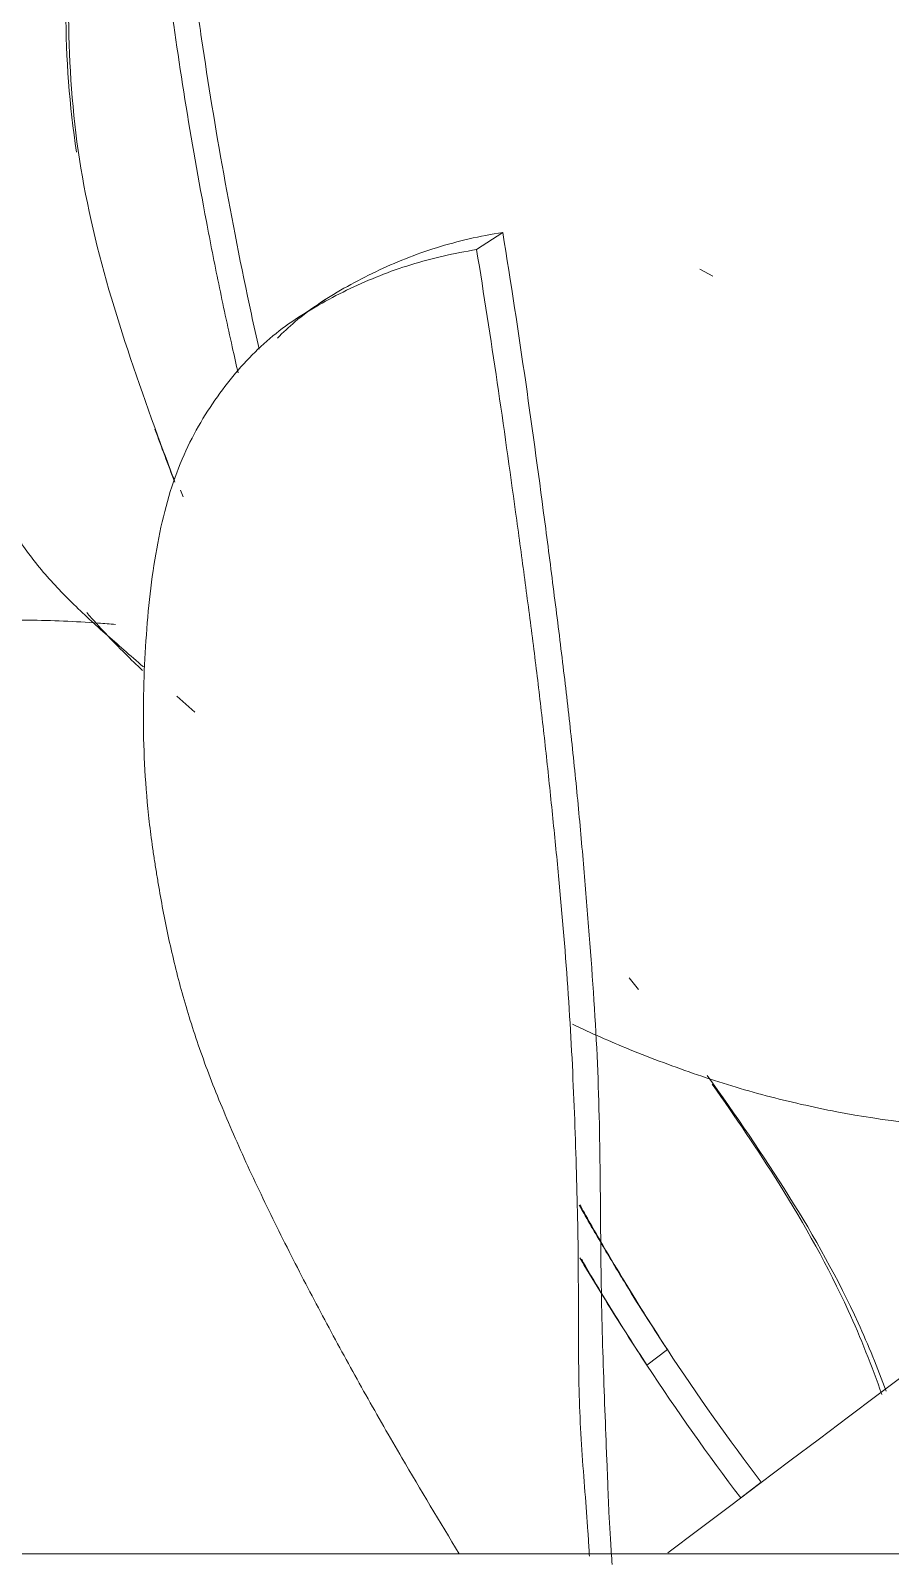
# Model space of a CAD drawing. Header units: millimetres. Extents: x -11245 to 9283, y -22520 to -3800.
# Drawn here: x -6722 to -6687.5, y -16380.1 to -16318.6 of the extents above; entities that cross this region are included whole.
import ezdxf

# ---------------------------------------------------------------- set-up
doc = ezdxf.new("R2010")
doc.units = ezdxf.units.MM
doc.layers.add('I-FURN', color=30, linetype='Continuous', lineweight=9)

# ---------------------------------------------------------------- blocks, each defined once
blk = doc.blocks.new('ARMARIO SUSPENSO COZINHA - ARMARIO SUSPENSO COZINHA-4516002-PAGINAÇÃO DE PISO TÉRREO')
at = {"layer": 'I-FURN', "color": 254}
blk.add_line((0, -200), (-2000, -200), dxfattribs=at)
blk = doc.blocks.new('Vaso de Concreto com Hera - Concreto-4895579-PAGINAÇÃO DE PISO TÉRREO')
at = {"layer": 'I-FURN', "color": 254}
for p, q in [((-111.906, -72.874), (-111.085, -72.251)), ((-110.55, -72.962), (-110.559, -72.95)), ((-107.321, -77.576), (-108.143, -78.201)), ((-106.991, -92.645), (-106.614, -93.111)), ((-88.478, -104.402), (-89.198, -103.766)), ((-88.628, -112.662), (-88.739, -112.405)), ((-94.443, -120.31), (-93.434, -119.642)), ((-109.44, -121.524), (-109.968, -121.246)), ((-101.547, -123.007), (-100.499, -122.313))]:
    blk.add_line(p, q, dxfattribs=at)
at = {"layer": 'I-FURN', "color": 254, "flags": 128}
blk.add_lwpolyline([(-117.658, -77.2), (-116.542, -76.359), (-115.402, -75.5), (-114.24, -74.624), (-113.057, -73.733), (-111.856, -72.828), (-110.639, -71.91), (-109.407, -70.982), (-108.164, -70.045)], dxfattribs=at)
at = {"layer": 'I-FURN', "color": 254}
for points, knots in [([(-101.547, -123.007), (-101.874, -120.978), (-102.485, -116.967), (-103.146, -112.075), (-103.638, -108.245), (-103.991, -105.416), (-104.313, -102.627), (-104.587, -99.882), (-104.827, -97.164), (-105.119, -93.589), (-105.396, -89.288), (-105.465, -84.592), (-105.48, -80.238), (-105.601, -76.676), (-105.694, -74.366), (-105.737, -73.285), (-105.76, -72.69), (-105.775, -72.259), (-105.792, -71.833), (-105.821, -71.262), (-105.867, -70.5), (-105.908, -69.901), (-105.93, -69.585)], [0, 0, 0, 0, 0.0625, 0.125, 0.15625, 0.1875, 0.21875, 0.25, 0.28125, 0.3125, 0.375, 0.4375, 0.5, 0.5625, 0.59375, 0.609375, 0.6171875, 0.625, 0.6328125, 0.640625, 0.65625, 0.6748843, 0.6748843, 0.6748843, 0.6748843]), ([(-105.017, -69.918), (-105.013, -70.002), (-104.997, -70.319), (-104.945, -71.143), (-104.842, -72.469), (-104.71, -74.172), (-104.615, -75.916), (-104.582, -77.688), (-104.575, -79.54), (-104.577, -81.463), (-104.551, -83.462), (-104.494, -85.532), (-104.398, -88.383), (-104.221, -92.099), (-103.895, -96.075), (-103.571, -99.348), (-103.317, -101.814), (-103.043, -104.271), (-102.737, -106.742), (-102.407, -109.237), (-101.95, -112.623), (-101.339, -116.962), (-100.79, -120.515), (-100.499, -122.313)], [0.3421623, 0.3421623, 0.3421623, 0.3421623, 0.3472222, 0.3611111, 0.3888889, 0.4166667, 0.4444444, 0.4722222, 0.5, 0.5277778, 0.5555556, 0.5833333, 0.6111111, 0.6666667, 0.7222222, 0.75, 0.7777778, 0.8055556, 0.8333333, 0.8611111, 0.8888889, 0.9444444, 1, 1, 1, 1]), ([(-100.499, -122.313), (-99.586, -122.17), (-97.824, -121.768), (-95.802, -120.959), (-94.292, -120.178), (-93.213, -119.529), (-92.199, -118.776), (-91.264, -117.876), (-90.4, -116.844), (-89.343, -115.329), (-88.254, -113.121), (-87.494, -109.713), (-87.153, -105.932), (-87.109, -102.647), (-87.278, -100.241), (-87.415, -99.027), (-87.509, -98.331), (-87.587, -97.807), (-87.672, -97.283), (-87.788, -96.584), (-88.009, -95.359), (-88.387, -93.594), (-88.989, -91.416), (-89.778, -89.147), (-90.796, -86.697), (-91.993, -84.109), (-93.307, -81.475), (-94.663, -78.896), (-96.046, -76.382), (-97.748, -73.416), (-99.02, -71.291), (-99.804, -70.006)], [0, 0, 0, 0, 0.0625, 0.125, 0.15625, 0.1875, 0.21875, 0.25, 0.28125, 0.3125, 0.375, 0.4375, 0.5, 0.5625, 0.59375, 0.609375, 0.6171875, 0.625, 0.6328125, 0.640625, 0.65625, 0.6875, 0.71875, 0.75, 0.78125, 0.8125, 0.84375, 0.875, 0.90625, 0.9375, 0.9849076, 0.9849076, 0.9849076, 0.9849076]), ([(-109.74, -89.19), (-110.882, -87.597), (-113.093, -84.404), (-115.474, -80.16), (-116.571, -77.46), (-116.911, -76.534)], [0.5, 0.5, 0.5, 0.5, 0.5625, 0.625, 0.656928, 0.656928, 0.656928, 0.656928]), ([(-116.739, -76.392), (-116.34, -77.538), (-115.187, -80.459), (-112.861, -84.605), (-110.868, -87.532), (-109.937, -88.849)], [0.3356895, 0.3356895, 0.3356895, 0.3356895, 0.375, 0.4375, 0.4891798, 0.4891798, 0.4891798, 0.4891798]), ([(-104.698, -81.82), (-104.752, -81.728), (-105.107, -81.122), (-106.037, -79.573), (-106.837, -78.317), (-107.33, -77.564)], [0.90069186, 0.90069186, 0.90069186, 0.90069186, 0.90625, 0.9375, 1, 1, 1, 1]), ([(-107.321, -77.576), (-106.766, -78.417), (-105.928, -79.732), (-105.028, -81.218), (-104.692, -81.786), (-104.637, -81.879)], [0, 0, 0, 0, 0.05555556, 0.08333333, 0.0886768, 0.0886768, 0.0886768, 0.0886768]), ([(-108.152, -78.189), (-107.66, -78.942), (-106.861, -80.199), (-105.691, -82.152), (-105.038, -83.289), (-104.681, -83.926), (-104.641, -83.998)], [0, 0, 0, 0, 0.0625, 0.09375, 0.125, 0.1289801, 0.1289801, 0.1289801, 0.1289801]), ([(-104.611, -83.984), (-104.937, -83.409), (-105.573, -82.311), (-106.788, -80.297), (-107.624, -78.99), (-108.143, -78.201)], [0.875, 0.875, 0.875, 0.875, 0.90625, 0.9375, 1, 1, 1, 1]), ([(-104.34, -91.249), (-105.089, -90.888), (-106.761, -90.156), (-109.354, -89.189), (-112.089, -88.347), (-115.87, -87.491), (-118.82, -87.135), (-120.843, -87.023)], [0.8173882, 0.8173882, 0.8173882, 0.8173882, 0.84375, 0.875, 0.90625, 0.9375, 1, 1, 1, 1]), ([(-121.969, -87.51), (-123.21, -89.103), (-124.893, -91.472), (-126.545, -94.206), (-127.402, -95.759), (-127.997, -96.922), (-128.557, -98.072), (-129.264, -99.582), (-130.36, -102.196), (-131.182, -105.216), (-131.316, -108.545), (-131.126, -111.15), (-130.79, -113.331), (-130.493, -114.827), (-130.31, -115.667), (-130.122, -116.494), (-129.856, -117.509), (-129.346, -119.11), (-128.592, -121.075), (-127.572, -123.413), (-126.533, -125.762), (-125.512, -128.182), (-124.436, -130.632), (-123.286, -133.045), (-122.02, -135.34), (-120.64, -137.51), (-118.678, -140.308), (-115.992, -143.568), (-112.892, -146.452), (-110.243, -148.561), (-108.221, -150.064), (-106.169, -151.465), (-104.06, -152.755), (-101.898, -153.972), (-98.937, -155.545), (-95.091, -157.409), (-91.867, -158.741), (-90.218, -159.371)], [0, 0, 0, 0, 0.055556, 0.083333, 0.097222, 0.111111, 0.125, 0.138889, 0.166667, 0.222222, 0.25, 0.277778, 0.305556, 0.319444, 0.326389, 0.333333, 0.347222, 0.361111, 0.388889, 0.416667, 0.444444, 0.472222, 0.5, 0.527778, 0.555556, 0.583333, 0.611111, 0.666667, 0.722222, 0.75, 0.777778, 0.805556, 0.833333, 0.861111, 0.888889, 0.944444, 1, 1, 1, 1]), ([(-83.272, -134.867), (-82.529, -133.161), (-81.561, -130.699), (-80.696, -127.991), (-80.277, -126.49), (-80.003, -125.387), (-79.759, -124.307), (-79.465, -122.901), (-79.072, -120.521), (-79.002, -117.976), (-79.594, -115.526), (-80.324, -113.733), (-81.104, -112.3), (-81.706, -111.339), (-82.061, -110.805), (-82.419, -110.281), (-82.892, -109.651), (-83.721, -108.695), (-84.862, -107.57), (-86.109, -106.476), (-86.879, -105.808), (-87.144, -105.577)], [0, 0, 0, 0, 0.0555556, 0.0833333, 0.0972222, 0.1111111, 0.125, 0.1388889, 0.1666667, 0.2222222, 0.25, 0.2777778, 0.3055556, 0.3194444, 0.3263889, 0.3333333, 0.3472222, 0.3611111, 0.3888889, 0.4166667, 0.4311349, 0.4311349, 0.4311349, 0.4311349]), ([(-87.1, -105.44), (-86.868, -105.659), (-86.361, -106.151), (-85.745, -106.787), (-85.235, -107.342), (-84.99, -107.621), (-84.868, -107.761)], [0.58102464, 0.58102464, 0.58102464, 0.58102464, 0.59375, 0.609375, 0.6171875, 0.625, 0.625, 0.625, 0.625]), ([(-86.028, -107.28), (-85.798, -107.3), (-84.629, -107.396), (-82.534, -107.483), (-79.78, -107.429), (-76.048, -107.07), (-73.21, -106.5), (-71.293, -105.989)], [0.836128, 0.836128, 0.836128, 0.836128, 0.84375, 0.875, 0.90625, 0.9375, 1, 1, 1, 1]), ([(-90.218, -159.371), (-89.454, -157.533), (-88.063, -153.852), (-86.684, -149.234), (-85.758, -145.55), (-85.147, -142.795), (-84.661, -140.03), (-84.341, -137.245), (-84.168, -134.427), (-84.102, -130.645), (-84.417, -125.924), (-85.771, -120.346), (-87.247, -116.1), (-88.159, -113.652), (-88.385, -113.059)], [0, 0, 0, 0, 0.0625, 0.125, 0.15625, 0.1875, 0.21875, 0.25, 0.28125, 0.3125, 0.375, 0.4375, 0.5, 0.5199987, 0.5199987, 0.5199987, 0.5199987]), ([(-90.94, -117.367), (-90.859, -117.717), (-90.587, -118.919), (-90.154, -120.944), (-89.492, -124.285), (-88.78, -128.37), (-88.204, -132.308), (-87.814, -135.361), (-87.554, -137.602), (-87.328, -139.765), (-87.132, -141.855), (-86.959, -143.904), (-86.756, -146.629), (-86.551, -150.015), (-86.437, -152.648), (-86.392, -153.948)], [0.544187, 0.544187, 0.544187, 0.544187, 0.5555556, 0.5833333, 0.6111111, 0.6666667, 0.7222222, 0.75, 0.7777778, 0.8055556, 0.8333333, 0.8611111, 0.8888889, 0.9444444, 1, 1, 1, 1]), ([(-87.392, -154.709), (-87.44, -153.247), (-87.562, -150.27), (-87.798, -146.408), (-88.04, -143.273), (-88.25, -140.903), (-88.492, -138.483), (-88.774, -135.985), (-89.098, -133.409), (-89.59, -129.902), (-90.32, -125.396), (-91.152, -121.162), (-91.673, -118.797), (-91.778, -118.328)], [0, 0, 0, 0, 0.0625, 0.125, 0.15625, 0.1875, 0.21875, 0.25, 0.28125, 0.3125, 0.375, 0.4375, 0.4528977, 0.4528977, 0.4528977, 0.4528977]), ([(-92.511, -118.763), (-92.739, -118.993), (-93.291, -119.506), (-94.223, -120.198), (-95.308, -120.85), (-96.827, -121.637), (-98.86, -122.453), (-100.63, -122.861), (-101.547, -123.007)], [0.758172, 0.758172, 0.758172, 0.758172, 0.78125, 0.8125, 0.84375, 0.875, 0.9375, 1, 1, 1, 1]), ([(-84.462, -126.219), (-84.174, -128.093), (-83.984, -130.927), (-84.05, -134.709), (-84.223, -137.528), (-84.542, -140.314), (-85.028, -143.08), (-85.637, -145.836), (-86.563, -149.521), (-87.939, -154.141), (-89.329, -157.824), (-90.093, -159.662)], [0.625, 0.625, 0.625, 0.625, 0.6875, 0.71875, 0.75, 0.78125, 0.8125, 0.84375, 0.875, 0.9375, 1, 1, 1, 1]), ([(-137.653, -129.273), (-137.82, -130.801), (-138.059, -133.769), (-138.098, -137.249), (-137.995, -139.916), (-137.852, -141.859), (-137.617, -143.728), (-137.259, -145.497), (-136.786, -147.19), (-136.019, -149.358), (-134.76, -151.812), (-132.555, -154.072), (-129.892, -155.959), (-127.388, -157.509), (-125.45, -158.441), (-124.449, -158.852), (-123.868, -159.07), (-123.428, -159.221), (-122.984, -159.369), (-122.387, -159.573), (-121.326, -159.928), (-119.763, -160.394), (-117.792, -160.75), (-115.727, -160.755), (-114.25, -160.451), (-113.491, -160.245)], [0, 0, 0, 0, 0.0625, 0.125, 0.15625, 0.1875, 0.21875, 0.25, 0.28125, 0.3125, 0.375, 0.4375, 0.5, 0.5625, 0.59375, 0.609375, 0.6171875, 0.625, 0.6328125, 0.640625, 0.65625, 0.6875, 0.71875, 0.75, 0.78125, 0.78125, 0.78125, 0.78125])]:
    blk.add_open_spline(points, degree=3, knots=knots, dxfattribs=at)
for points in [[(-111.085, -72.251), (-109.779, -73.969), (-108.524, -75.744), (-107.321, -77.576)], [(-108.143, -78.201), (-109.346, -76.368), (-110.6, -74.592), (-111.906, -72.874)], [(-88.399, -112.99), (-88.126, -113.698), (-87.862, -114.407), (-87.603, -115.112)]]:
    blk.add_open_spline(points, degree=3, dxfattribs=at)

msp = doc.modelspace()

# ---------------------------------------------------------------- block references
at = {"layer": 'I-FURN', "color": 254, "rotation": 180}
for name, p in [('Vaso de Concreto com Hera - Concreto-4895579-PAGINAÇÃO DE PISO TÉRREO', (-6804.62, -16449.651)), ('ARMARIO SUSPENSO COZINHA - ARMARIO SUSPENSO COZINHA-4516002-PAGINAÇÃO DE PISO TÉRREO', (-7064.62, -16579.651))]:
    msp.add_blockref(name, p, dxfattribs=at)

doc.saveas('drawing.dxf')
